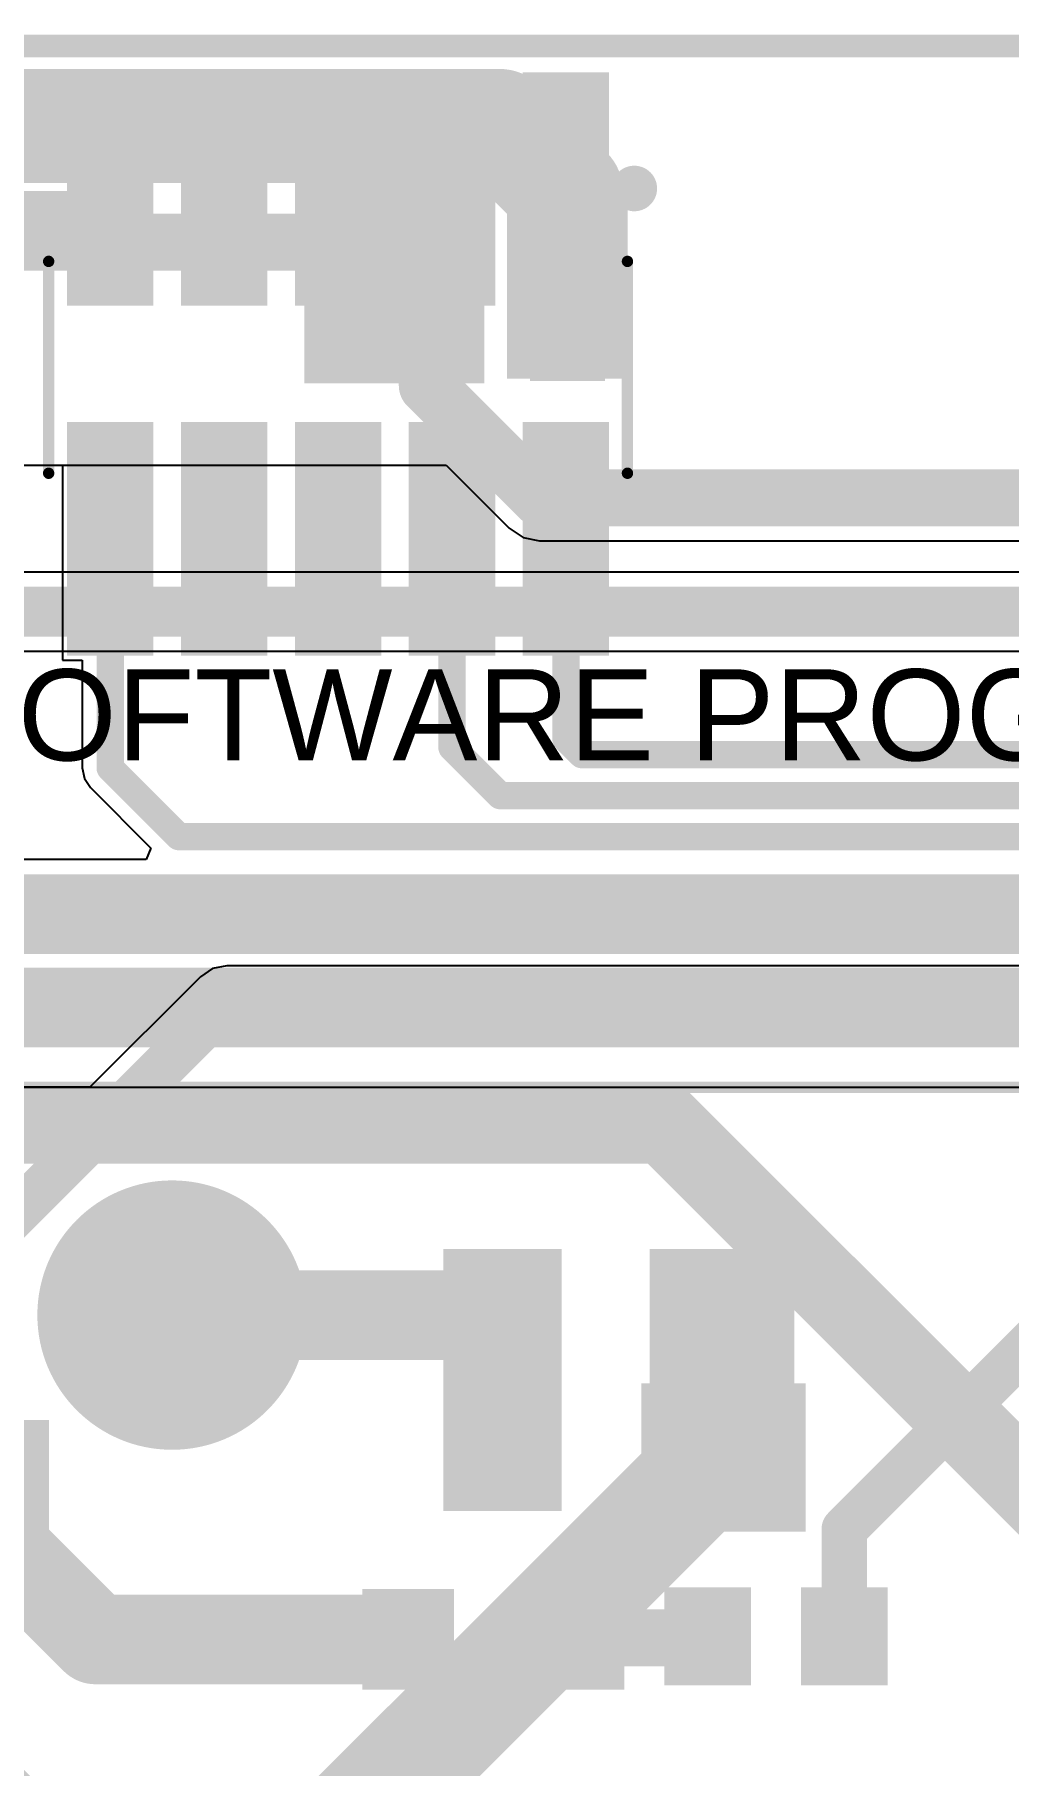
# Model space of a CAD drawing. Header units: millimetres. Extents: x 0 to 214, y 0 to 214.
# Drawn here: x 0.821 to 1.248, y 3.561 to 4.321 of the extents above; entities that cross this region are included whole.
import ezdxf

# ---------------------------------------------------------------- set-up
doc = ezdxf.new("R2010")
doc.units = ezdxf.units.MM
doc.header["$MEASUREMENT"] = 0
for name, color, linetype in [('BottomLayer', 5, 'Continuous'), ('BottomPaste', 16, 'Continuous'), ('BottomSolder', 6, 'Continuous'), ('Mechanical2', 216, 'Continuous'), ('MultiLayer', 9, 'Continuous'), ('PadHoleLayer', 156, 'Continuous'), ('TopLayer', 1, 'Continuous'), ('TopOverlay', 2, 'Continuous'), ('TopPaste', 8, 'Continuous'), ('TopSolder', 216, 'Continuous'), ('ViaHoleLayer', 16, 'Continuous')]:
    doc.layers.add(name, color=color, linetype=linetype)
doc.styles.add('Arial', font='', dxfattribs={"height": 0.2})
doc.styles.get('Arial').set_extended_font_data('Arial')

# ---------------------------------------------------------------- blocks, each defined once
blk = doc.blocks.new('20021121_00010C4LF__1')
at = {"layer": 'TopLayer'}
for points in [[(-0.11496, 0.12402), (-0.08504, 0.12402), (-0.08504, 0.02953), (-0.11496, 0.02953)], [(-0.06496, 0.12402), (-0.03504, 0.12402), (-0.03504, 0.02953), (-0.06496, 0.02953)], [(-0.01496, 0.12402), (0.01496, 0.12402), (0.01496, 0.02953), (-0.01496, 0.02953)], [(0.03504, 0.12402), (0.06496, 0.12402), (0.06496, 0.02953), (0.03504, 0.02953)], [(0.08504, 0.12402), (0.11496, 0.12402), (0.11496, 0.02953), (0.08504, 0.02953)], [(-0.11496, -0.02953), (-0.08504, -0.02953), (-0.08504, -0.12402), (-0.11496, -0.12402)], [(-0.06496, -0.02953), (-0.03504, -0.02953), (-0.03504, -0.12402), (-0.06496, -0.12402)], [(-0.01496, -0.02953), (0.01496, -0.02953), (0.01496, -0.12402), (-0.01496, -0.12402)], [(0.03504, -0.02953), (0.06496, -0.02953), (0.06496, -0.12402), (0.03504, -0.12402)], [(0.08504, -0.02953), (0.11496, -0.02953), (0.11496, -0.12402), (0.08504, -0.12402)]]:
    blk.add_hatch(color=1, dxfattribs=at).paths.add_polyline_path(points)
at = {"layer": 'TopPaste'}
for points in [[(-0.11496, 0.12402), (-0.08504, 0.12402), (-0.08504, 0.02953), (-0.11496, 0.02953)], [(-0.06496, 0.12402), (-0.03504, 0.12402), (-0.03504, 0.02953), (-0.06496, 0.02953)], [(-0.01496, 0.12402), (0.01496, 0.12402), (0.01496, 0.02953), (-0.01496, 0.02953)], [(0.03504, 0.12402), (0.06496, 0.12402), (0.06496, 0.02953), (0.03504, 0.02953)], [(0.08504, 0.12402), (0.11496, 0.12402), (0.11496, 0.02953), (0.08504, 0.02953)], [(-0.11496, -0.02953), (-0.08504, -0.02953), (-0.08504, -0.12402), (-0.11496, -0.12402)], [(-0.06496, -0.02953), (-0.03504, -0.02953), (-0.03504, -0.12402), (-0.06496, -0.12402)], [(-0.01496, -0.02953), (0.01496, -0.02953), (0.01496, -0.12402), (-0.01496, -0.12402)], [(0.03504, -0.02953), (0.06496, -0.02953), (0.06496, -0.12402), (0.03504, -0.12402)], [(0.08504, -0.02953), (0.11496, -0.02953), (0.11496, -0.12402), (0.08504, -0.12402)]]:
    blk.add_hatch(color=8, dxfattribs=at).paths.add_polyline_path(points)
at = {"layer": 'TopSolder'}
for points in [[(-0.11896, 0.12802), (-0.08104, 0.12802), (-0.08104, 0.02553), (-0.11896, 0.02553)], [(-0.06896, 0.12802), (-0.03104, 0.12802), (-0.03104, 0.02553), (-0.06896, 0.02553)], [(-0.01896, 0.12802), (0.01896, 0.12802), (0.01896, 0.02553), (-0.01896, 0.02553)], [(0.03104, 0.12802), (0.06896, 0.12802), (0.06896, 0.02553), (0.03104, 0.02553)], [(0.08104, 0.12802), (0.11896, 0.12802), (0.11896, 0.02553), (0.08104, 0.02553)], [(-0.11896, -0.02553), (-0.08104, -0.02553), (-0.08104, -0.12802), (-0.11896, -0.12802)], [(-0.06896, -0.02553), (-0.03104, -0.02553), (-0.03104, -0.12802), (-0.06896, -0.12802)], [(-0.01896, -0.02553), (0.01896, -0.02553), (0.01896, -0.12802), (-0.01896, -0.12802)], [(0.03104, -0.02553), (0.06896, -0.02553), (0.06896, -0.12802), (0.03104, -0.12802)], [(0.08104, -0.02553), (0.11896, -0.02553), (0.11896, -0.12802), (0.08104, -0.12802)]]:
    blk.add_hatch(color=216, dxfattribs=at).paths.add_polyline_path(points)
at = {"layer": 'TopOverlay', "const_width": 0.005}
for points in [[(-0.127, 0.048), (-0.127, -0.045)], [(0.127, 0.048), (0.127, -0.045)]]:
    blk.add_lwpolyline(points, dxfattribs=at)
at = {"layer": 'TopOverlay'}
for points, const_width in [([(-0.12825, 0.048, 1), (-0.12575, 0.048, 1)], 0.0025), ([(0.12575, 0.048, 1), (0.12825, 0.048, 1)], 0.0025), ([(-0.12825, -0.045, 1), (-0.12575, -0.045, 1)], 0.0025), ([(0.12575, -0.045, 1), (0.12825, -0.045, 1)], 0.0025), ([(-0.125, -0.077, 1), (-0.135, -0.077, 1)], 0.01), ([(-0.1375, -0.077, 1), (-0.1325, -0.077, 1)], 0.005), ([(-0.1275, -0.077, 1), (-0.1225, -0.077, 1)], 0.005)]:
    blk.add_lwpolyline(points, format="xyb", close=True, dxfattribs=dict(at, const_width=const_width))
blk = doc.blocks.new('R___0603_B_72')
at = {"layer": 'BottomLayer'}
for points in [[(-0.045, -0.0175), (-0.045, 0.0175), (-0.015, 0.0175), (-0.015, -0.0175)], [(0.015, -0.0175), (0.015, 0.0175), (0.045, 0.0175), (0.045, -0.0175)]]:
    blk.add_hatch(color=5, dxfattribs=at).paths.add_polyline_path(points)
at = {"layer": 'BottomPaste'}
for points in [[(-0.045, -0.0175), (-0.045, 0.0175), (-0.015, 0.0175), (-0.015, -0.0175)], [(0.015, -0.0175), (0.015, 0.0175), (0.045, 0.0175), (0.045, -0.0175)]]:
    blk.add_hatch(color=16, dxfattribs=at).paths.add_polyline_path(points)
at = {"layer": 'BottomSolder'}
for points in [[(-0.049, -0.0215), (-0.049, 0.0215), (-0.011, 0.0215), (-0.011, -0.0215)], [(0.011, -0.0215), (0.011, 0.0215), (0.049, 0.0215), (0.049, -0.0215)]]:
    blk.add_hatch(color=6, dxfattribs=at).paths.add_polyline_path(points)
blk = doc.blocks.new('SOT_23_B_77')
at = {"layer": 'BottomLayer'}
for points in [[(-0.05354, 0.05748), (-0.02126, 0.05748), (-0.02126, 0.02126), (-0.05354, 0.02126)], [(0.02126, 0.05748), (0.05354, 0.05748), (0.05354, 0.02126), (0.02126, 0.02126)], [(-0.01614, -0.02126), (0.01614, -0.02126), (0.01614, -0.05748), (-0.01614, -0.05748)]]:
    blk.add_hatch(color=5, dxfattribs=at).paths.add_polyline_path(points)
at = {"layer": 'BottomPaste'}
for points in [[(-0.05354, 0.05748), (-0.02126, 0.05748), (-0.02126, 0.02126), (-0.05354, 0.02126)], [(0.02126, 0.05748), (0.05354, 0.05748), (0.05354, 0.02126), (0.02126, 0.02126)], [(-0.01614, -0.02126), (0.01614, -0.02126), (0.01614, -0.05748), (-0.01614, -0.05748)]]:
    blk.add_hatch(color=16, dxfattribs=at).paths.add_polyline_path(points)
at = {"layer": 'BottomSolder'}
for points in [[(-0.05754, 0.06148), (-0.01726, 0.06148), (-0.01726, 0.01726), (-0.05754, 0.01726)], [(0.01726, 0.06148), (0.05754, 0.06148), (0.05754, 0.01726), (0.01726, 0.01726)], [(-0.02014, -0.01726), (0.02014, -0.01726), (0.02014, -0.06148), (-0.02014, -0.06148)]]:
    blk.add_hatch(color=6, dxfattribs=at).paths.add_polyline_path(points)
blk = doc.blocks.new('DIP_8_84')
at = {"layer": 'BottomLayer'}
h = blk.add_hatch(color=5, dxfattribs=at)
edge = h.paths.add_edge_path()
edge.add_arc((0.15, 0.5), 0.05512, 0, 360)
at = {"layer": 'BottomSolder'}
h = blk.add_hatch(color=6, dxfattribs=at)
edge = h.paths.add_edge_path()
edge.add_arc((0.15, 0.5), 0.05912, 0, 360)
at = {"layer": 'MultiLayer'}
h = blk.add_hatch(color=9, dxfattribs=at)
edge = h.paths.add_edge_path()
edge.add_arc((0.15, 0.5), 0.05512, 0, 360)
at = {"layer": 'PadHoleLayer'}
h = blk.add_hatch(color=156, dxfattribs=at)
edge = h.paths.add_edge_path()
edge.add_arc((0.15, 0.5), 0.0315, 0, 360)
at = {"layer": 'TopLayer'}
h = blk.add_hatch(color=1, dxfattribs=at)
edge = h.paths.add_edge_path()
edge.add_arc((0.15, 0.5), 0.05512, 0, 360)
at = {"layer": 'TopSolder'}
h = blk.add_hatch(color=216, dxfattribs=at)
edge = h.paths.add_edge_path()
edge.add_arc((0.15, 0.5), 0.05912, 0, 360)
at = {"layer": 'TopOverlay', "const_width": 0.005}
blk.add_lwpolyline([(0.25, 0.593), (0.25, -0.553)], dxfattribs=at)
blk = doc.blocks.new('SOD_323_B_88')
at = {"layer": 'BottomLayer'}
for points in [[(-0.02953, -0.01772), (-0.06102, -0.01772), (-0.06102, 0.01772), (-0.02953, 0.01772)], [(0.06102, -0.01772), (0.02953, -0.01772), (0.02953, 0.01772), (0.06102, 0.01772)]]:
    blk.add_hatch(color=5, dxfattribs=at).paths.add_polyline_path(points)
at = {"layer": 'BottomPaste'}
for points in [[(-0.02953, -0.01772), (-0.06102, -0.01772), (-0.06102, 0.01772), (-0.02953, 0.01772)], [(0.06102, -0.01772), (0.02953, -0.01772), (0.02953, 0.01772), (0.06102, 0.01772)]]:
    blk.add_hatch(color=16, dxfattribs=at).paths.add_polyline_path(points)
at = {"layer": 'BottomSolder'}
for points in [[(-0.02736, -0.01988), (-0.06319, -0.01988), (-0.06319, 0.01988), (-0.02736, 0.01988)], [(0.06319, -0.01988), (0.02736, -0.01988), (0.02736, 0.01988), (0.06319, 0.01988)]]:
    blk.add_hatch(color=6, dxfattribs=at).paths.add_polyline_path(points)
blk = doc.blocks.new('C__0603_B_337')
at = {"layer": 'BottomLayer'}
for points in [[(-0.045, -0.0175), (-0.045, 0.0175), (-0.015, 0.0175), (-0.015, -0.0175)], [(0.015, -0.0175), (0.015, 0.0175), (0.045, 0.0175), (0.045, -0.0175)]]:
    blk.add_hatch(color=5, dxfattribs=at).paths.add_polyline_path(points)
at = {"layer": 'BottomPaste'}
for points in [[(-0.045, -0.0175), (-0.045, 0.0175), (-0.015, 0.0175), (-0.015, -0.0175)], [(0.015, -0.0175), (0.015, 0.0175), (0.045, 0.0175), (0.045, -0.0175)]]:
    blk.add_hatch(color=16, dxfattribs=at).paths.add_polyline_path(points)
at = {"layer": 'BottomSolder'}
for points in [[(-0.04736, -0.01986), (-0.04736, 0.01986), (-0.01264, 0.01986), (-0.01264, -0.01986)], [(0.01264, -0.01986), (0.01264, 0.01986), (0.04736, 0.01986), (0.04736, -0.01986)]]:
    blk.add_hatch(color=6, dxfattribs=at).paths.add_polyline_path(points)

msp = doc.modelspace()

# ---------------------------------------------------------------- hatches: boundary and pattern name
at = {"layer": 'BottomLayer'}
for points in [[(1.028, 4.17), (1.081, 4.17), (1.081, 4.259), (1.028, 4.259)], [(1, 3.673), (1.052, 3.673), (1.052, 3.788), (1, 3.788)], [(1.09055, 3.673), (1.154, 3.673), (1.154, 3.788), (1.09055, 3.788)], [(0.781, 3.648), (0.827, 3.648), (0.827, 3.713), (0.781, 3.713)]]:
    msp.add_hatch(color=5, dxfattribs=at).paths.add_polyline_path(points)
h = msp.add_hatch(color=5, dxfattribs=at)
edge = h.paths.add_edge_path()
edge.add_arc((0.993, 4.187), 0.01181, 0, 360)
h = msp.add_hatch(color=5, dxfattribs=at)
edge = h.paths.add_edge_path()
edge.add_arc((1.054, 4.186), 0.01181, 0, 360)
h = msp.add_hatch(color=5, dxfattribs=at)
edge = h.paths.add_edge_path()
edge.add_arc((1.11, 3.713), 0.01181, 0, 360)
h = msp.add_hatch(color=5, dxfattribs=at)
edge = h.paths.add_edge_path()
edge.add_arc((1.136, 3.713), 0.01181, 0, 360)
h = msp.add_hatch(color=5, dxfattribs=at)
edge = h.paths.add_edge_path()
edge.add_arc((1.11, 3.686), 0.01181, 0, 360)
h = msp.add_hatch(color=5, dxfattribs=at)
edge = h.paths.add_edge_path()
edge.add_arc((1.136, 3.686), 0.01181, 0, 360)
at = {"layer": 'BottomSolder'}
h = msp.add_hatch(color=6, dxfattribs=at)
edge = h.paths.add_edge_path()
edge.add_arc((0.993, 4.187), 0.00591, 0, 360)
h = msp.add_hatch(color=6, dxfattribs=at)
edge = h.paths.add_edge_path()
edge.add_arc((1.054, 4.186), 0.00591, 0, 360)
h = msp.add_hatch(color=6, dxfattribs=at)
edge = h.paths.add_edge_path()
edge.add_arc((1.11, 3.713), 0.00591, 0, 360)
h = msp.add_hatch(color=6, dxfattribs=at)
edge = h.paths.add_edge_path()
edge.add_arc((1.136, 3.713), 0.00591, 0, 360)
h = msp.add_hatch(color=6, dxfattribs=at)
edge = h.paths.add_edge_path()
edge.add_arc((1.11, 3.686), 0.00591, 0, 360)
h = msp.add_hatch(color=6, dxfattribs=at)
edge = h.paths.add_edge_path()
edge.add_arc((1.136, 3.686), 0.00591, 0, 360)
at = {"layer": 'TopLayer'}
for points in [[(0.939, 4.168), (1.018, 4.168), (1.018, 4.304), (0.939, 4.304)], [(1.038, 4.169), (1.071, 4.169), (1.071, 4.303), (1.038, 4.303)], [(1.087, 3.664), (1.159, 3.664), (1.159, 3.729), (1.087, 3.729)], [(0.673, 3.642), (0.826, 3.642), (0.826, 3.71), (0.673, 3.71)]]:
    msp.add_hatch(color=1, dxfattribs=at).paths.add_polyline_path(points)
h = msp.add_hatch(color=1, dxfattribs=at)
edge = h.paths.add_edge_path()
edge.add_arc((0.993, 4.187), 0.01181, 0, 360)
h = msp.add_hatch(color=1, dxfattribs=at)
edge = h.paths.add_edge_path()
edge.add_arc((1.054, 4.186), 0.01181, 0, 360)
h = msp.add_hatch(color=1, dxfattribs=at)
edge = h.paths.add_edge_path()
edge.add_arc((1.11, 3.713), 0.01181, 0, 360)
h = msp.add_hatch(color=1, dxfattribs=at)
edge = h.paths.add_edge_path()
edge.add_arc((1.136, 3.713), 0.01181, 0, 360)
h = msp.add_hatch(color=1, dxfattribs=at)
edge = h.paths.add_edge_path()
edge.add_arc((1.11, 3.686), 0.01181, 0, 360)
h = msp.add_hatch(color=1, dxfattribs=at)
edge = h.paths.add_edge_path()
edge.add_arc((1.136, 3.686), 0.01181, 0, 360)
at = {"layer": 'TopSolder'}
h = msp.add_hatch(color=216, dxfattribs=at)
edge = h.paths.add_edge_path()
edge.add_arc((0.993, 4.187), 0.00591, 0, 360)
h = msp.add_hatch(color=216, dxfattribs=at)
edge = h.paths.add_edge_path()
edge.add_arc((1.054, 4.186), 0.00591, 0, 360)
h = msp.add_hatch(color=216, dxfattribs=at)
edge = h.paths.add_edge_path()
edge.add_arc((1.11, 3.713), 0.00591, 0, 360)
h = msp.add_hatch(color=216, dxfattribs=at)
edge = h.paths.add_edge_path()
edge.add_arc((1.136, 3.713), 0.00591, 0, 360)
h = msp.add_hatch(color=216, dxfattribs=at)
edge = h.paths.add_edge_path()
edge.add_arc((1.11, 3.686), 0.00591, 0, 360)
h = msp.add_hatch(color=216, dxfattribs=at)
edge = h.paths.add_edge_path()
edge.add_arc((1.136, 3.686), 0.00591, 0, 360)
at = {"layer": 'ViaHoleLayer'}
h = msp.add_hatch(color=16, dxfattribs=at)
edge = h.paths.add_edge_path()
edge.add_arc((0.993, 4.187), 0.00591, 0, 360)
h = msp.add_hatch(color=16, dxfattribs=at)
edge = h.paths.add_edge_path()
edge.add_arc((1.054, 4.186), 0.00591, 0, 360)
h = msp.add_hatch(color=16, dxfattribs=at)
edge = h.paths.add_edge_path()
edge.add_arc((1.11, 3.713), 0.00591, 0, 360)
h = msp.add_hatch(color=16, dxfattribs=at)
edge = h.paths.add_edge_path()
edge.add_arc((1.136, 3.713), 0.00591, 0, 360)
h = msp.add_hatch(color=16, dxfattribs=at)
edge = h.paths.add_edge_path()
edge.add_arc((1.11, 3.686), 0.00591, 0, 360)
h = msp.add_hatch(color=16, dxfattribs=at)
edge = h.paths.add_edge_path()
edge.add_arc((1.136, 3.686), 0.00591, 0, 360)

# ---------------------------------------------------------------- linework, layer by layer
at = {"layer": 'BottomLayer'}
for p, q in [((0.57619, 4.132), (1.00132, 4.132)), ((1.00132, 4.132), (1.02896, 4.10436)), ((1.02896, 4.10436), (1.03508, 4.10027)), ((1.03508, 4.10027), (1.0423, 4.09884)), ((1.0423, 4.09884), (1.36291, 4.09884)), ((1.37382, 4.08514), (0.512, 4.08514)), ((0.512, 4.05048), (1.57084, 4.05048)), ((0.89346, 3.90754), (0.84493, 3.859)), ((0.89876, 3.91107), (0.89346, 3.90754)), ((0.905, 3.91231), (0.89876, 3.91107)), ((2.214, 3.91231), (0.905, 3.91231)), ((0.78, 3.859), (1.948, 3.859)), ((0.84493, 3.859), (0.78, 3.859))]:
    msp.add_line(p, q, dxfattribs=at)
for points, const_width in [([(0.46969, 4.281), (1.02471, 4.281)], 0.05), ([(1.02471, 4.281), (1.054, 4.25171)], 0.05), ([(1.054, 4.23), (1.054, 4.25171)], 0.05), ([(0.61869, 4.23), (0.994, 4.23)], 0.025), ([(0.993, 4.229), (0.994, 4.23)], 0.025), ([(0.993, 4.167), (0.993, 4.229)], 0.025), ([(1.054, 4.186), (1.054, 4.23)], 0.025), ([(0.993, 4.167), (1.0423, 4.1177)], 0.025), ([(1.0423, 4.1177), (1.39078, 4.1177)], 0.025), ([(0.49481, 4.06781), (1.57456, 4.06781)], 0.022), ([(0.744, 3.735), (0.905, 3.896)], 0.02), ([(0.905, 3.896), (2.214, 3.896)], 0.02), ([(1.176, 3.665), (1.377, 3.866)], 0.02), ([(0.881, 3.759), (1.02172, 3.759)], 0.03937), ([(1.106, 3.75272), (1.11228, 3.759)], 0.025), ([(1.106, 3.704), (1.106, 3.75272)], 0.025), ([(0.79283, 3.67117), (0.84737, 3.61663)], 0.03937), ([(1.176, 3.618), (1.176, 3.665)], 0.02), ([(0.84737, 3.61663), (0.9846, 3.61663)], 0.03937), ([(1.0594, 3.61663), (1.06009, 3.61731)], 0.025), ([(1.06009, 3.61731), (1.11531, 3.61731)], 0.025), ([(1.11531, 3.61731), (1.116, 3.618)], 0.025)]:
    msp.add_lwpolyline(points, dxfattribs=dict(at, const_width=const_width))
for points, const_width in [([(1.01221, 4.281, 1), (1.03721, 4.281, 1)], 0.025), ([(1.01221, 4.281, 1), (1.03721, 4.281, 1)], 0.025), ([(1.0415, 4.25171, 1), (1.0665, 4.25171, 1)], 0.025), ([(1.0415, 4.25171, 1), (1.0665, 4.25171, 1)], 0.025), ([(1.0415, 4.23, 1), (1.0665, 4.23, 1)], 0.025), ([(0.98675, 4.229, 1), (0.99925, 4.229, 1)], 0.0125), ([(0.98675, 4.229, 1), (0.99925, 4.229, 1)], 0.0125), ([(0.98775, 4.23, 1), (1.00025, 4.23, 1)], 0.0125), ([(0.98775, 4.23, 1), (1.00025, 4.23, 1)], 0.0125), ([(1.04775, 4.23, 1), (1.06025, 4.23, 1)], 0.0125), ([(1.04775, 4.186, 1), (1.06025, 4.186, 1)], 0.0125), ([(0.98675, 4.167, 1), (0.99925, 4.167, 1)], 0.0125), ([(0.98675, 4.167, 1), (0.99925, 4.167, 1)], 0.0125), ([(1.03605, 4.1177, 1), (1.04855, 4.1177, 1)], 0.0125), ([(1.03605, 4.1177, 1), (1.04855, 4.1177, 1)], 0.0125), ([(0.9, 3.896, 1), (0.91, 3.896, 1)], 0.01), ([(0.9, 3.896, 1), (0.91, 3.896, 1)], 0.01), ([(0.87116, 3.759, 1), (0.89084, 3.759, 1)], 0.01969), ([(1.01188, 3.759, 1), (1.03157, 3.759, 1)], 0.01969), ([(1.10603, 3.759, 1), (1.11853, 3.759, 1)], 0.0125), ([(1.09975, 3.75272, 1), (1.11225, 3.75272, 1)], 0.0125), ([(1.09975, 3.75272, 1), (1.11225, 3.75272, 1)], 0.0125), ([(1.09975, 3.704, 1), (1.11225, 3.704, 1)], 0.0125), ([(1.171, 3.665, 1), (1.181, 3.665, 1)], 0.01), ([(1.171, 3.665, 1), (1.181, 3.665, 1)], 0.01), ([(0.83753, 3.61663, 1), (0.85721, 3.61663, 1)], 0.01969), ([(0.83753, 3.61663, 1), (0.85721, 3.61663, 1)], 0.01969), ([(0.97476, 3.61663, 1), (0.99444, 3.61663, 1)], 0.01969), ([(1.05315, 3.61663, 1), (1.06565, 3.61663, 1)], 0.0125), ([(1.05384, 3.61731, 1), (1.06634, 3.61731, 1)], 0.0125), ([(1.05384, 3.61731, 1), (1.06634, 3.61731, 1)], 0.0125), ([(1.10906, 3.61731, 1), (1.12156, 3.61731, 1)], 0.0125), ([(1.10906, 3.61731, 1), (1.12156, 3.61731, 1)], 0.0125), ([(1.10975, 3.618, 1), (1.12225, 3.618, 1)], 0.0125), ([(1.171, 3.618, 1), (1.181, 3.618, 1)], 0.01)]:
    msp.add_lwpolyline(points, format="xyb", close=True, dxfattribs=dict(at, const_width=const_width))
at = {"layer": 'Mechanical2', "const_width": 0.01}
msp.add_lwpolyline([(-0.10586, 4.31606), (6.80914, 4.31606)], dxfattribs=at)
at = {"layer": 'TopLayer'}
for p, q in [((0.57619, 4.132), (0.83288, 4.132)), ((0.83288, 4.132), (0.83288, 4.04651)), ((0.83288, 4.04651), (0.84161, 4.04651)), ((0.84161, 4.04651), (0.84161, 3.99916)), ((0.84161, 3.99916), (0.84254, 3.99448)), ((0.84254, 3.99448), (0.84519, 3.99051)), ((0.84519, 3.99051), (0.87174, 3.96396)), ((0.86967, 3.95896), (0.72931, 3.95896)), ((0.87174, 3.96396), (0.86967, 3.95896)), ((0.78, 3.859), (1.948, 3.859))]:
    msp.add_line(p, q, dxfattribs=at)
for points, const_width in [([(0.62867, 4.23999), (0.85384, 4.23999)], 0.025), ([(0.95384, 4.23999), (0.95591, 4.23792)], 0.025), ([(0.95384, 4.19963), (0.95384, 4.23999)], 0.025), ([(0.95591, 4.23792), (1.00177, 4.23792)], 0.025), ([(0.85384, 3.99916), (0.85384, 4.09975)], 0.012), ([(1.00384, 4.00816), (1.00384, 4.09975)], 0.012), ([(1.05384, 4.01203), (1.05384, 4.09975)], 0.012), ([(1.00384, 4.00816), (1.025, 3.987)], 0.012), ([(1.05384, 4.01203), (1.06087, 4.005)], 0.012), ([(0.85384, 3.99916), (0.884, 3.969)], 0.012), ([(1.06087, 4.005), (4.825, 4.005)], 0.012), ([(1.025, 3.987), (4.798, 3.987)], 0.012), ([(0.884, 3.969), (4.771, 3.969)], 0.012), ([(0.72931, 3.935), (1.505, 3.935)], 0.035), ([(0.61484, 3.894), (1.346, 3.894)], 0.035), ([(0.61484, 3.843), (1.097, 3.843)], 0.035), ([(1.097, 3.843), (1.481, 3.459)], 0.035), ([(0.883, 3.459), (1.11, 3.686)], 0.05), ([(0.7327, 3.6073), (0.881, 3.459)], 0.05)]:
    msp.add_lwpolyline(points, dxfattribs=dict(at, const_width=const_width))
for points, const_width in [([(0.84759, 4.23999, 1), (0.86009, 4.23999, 1)], 0.0125), ([(0.94759, 4.23999, 1), (0.96009, 4.23999, 1)], 0.0125), ([(0.94759, 4.23999, 1), (0.96009, 4.23999, 1)], 0.0125), ([(0.94966, 4.23792, 1), (0.96216, 4.23792, 1)], 0.0125), ([(0.94966, 4.23792, 1), (0.96216, 4.23792, 1)], 0.0125), ([(0.99552, 4.23792, 1), (1.00802, 4.23792, 1)], 0.0125), ([(0.94759, 4.19963, 1), (0.96009, 4.19963, 1)], 0.0125), ([(0.85084, 4.09975, 1), (0.85684, 4.09975, 1)], 0.006), ([(1.00084, 4.09975, 1), (1.00684, 4.09975, 1)], 0.006), ([(1.05084, 4.09975, 1), (1.05684, 4.09975, 1)], 0.006), ([(1.00084, 4.00816, 1), (1.00684, 4.00816, 1)], 0.006), ([(1.00084, 4.00816, 1), (1.00684, 4.00816, 1)], 0.006), ([(1.05084, 4.01203, 1), (1.05684, 4.01203, 1)], 0.006), ([(1.05084, 4.01203, 1), (1.05684, 4.01203, 1)], 0.006), ([(0.85084, 3.99916, 1), (0.85684, 3.99916, 1)], 0.006), ([(0.85084, 3.99916, 1), (0.85684, 3.99916, 1)], 0.006), ([(1.05787, 4.005, 1), (1.06387, 4.005, 1)], 0.006), ([(1.05787, 4.005, 1), (1.06387, 4.005, 1)], 0.006), ([(1.022, 3.987, 1), (1.028, 3.987, 1)], 0.006), ([(1.022, 3.987, 1), (1.028, 3.987, 1)], 0.006), ([(0.881, 3.969, 1), (0.887, 3.969, 1)], 0.006), ([(0.881, 3.969, 1), (0.887, 3.969, 1)], 0.006), ([(1.08825, 3.843, 1), (1.10575, 3.843, 1)], 0.0175), ([(1.08825, 3.843, 1), (1.10575, 3.843, 1)], 0.0175), ([(1.0975, 3.686, 1), (1.1225, 3.686, 1)], 0.025)]:
    msp.add_lwpolyline(points, format="xyb", close=True, dxfattribs=dict(at, const_width=const_width))

# ---------------------------------------------------------------- block references
for name, p, rotation in [('20021121_00010C4LF__1', (0.95384, 4.17652), 180), ('C__0603_B_337', (1.024, 4.23), 180), ('DIP_8_84', (1.381, 3.609), 90), ('SOD_323_B_88', (1.067, 3.759), 180), ('SOT_23_B_77', (1.022, 3.656), 180), ('R___0603_B_72', (1.146, 3.618), 180)]:
    msp.add_blockref(name, p, dxfattribs=dict(rotation=rotation))

# ---------------------------------------------------------------- texts
at = {"layer": 'TopOverlay', "style": 'Arial'}
msp.add_text('SOFTWARE PROG.', height=0.04, rotation=360, dxfattribs=at).set_placement((0.776, 4.00247))

doc.saveas('drawing.dxf')
